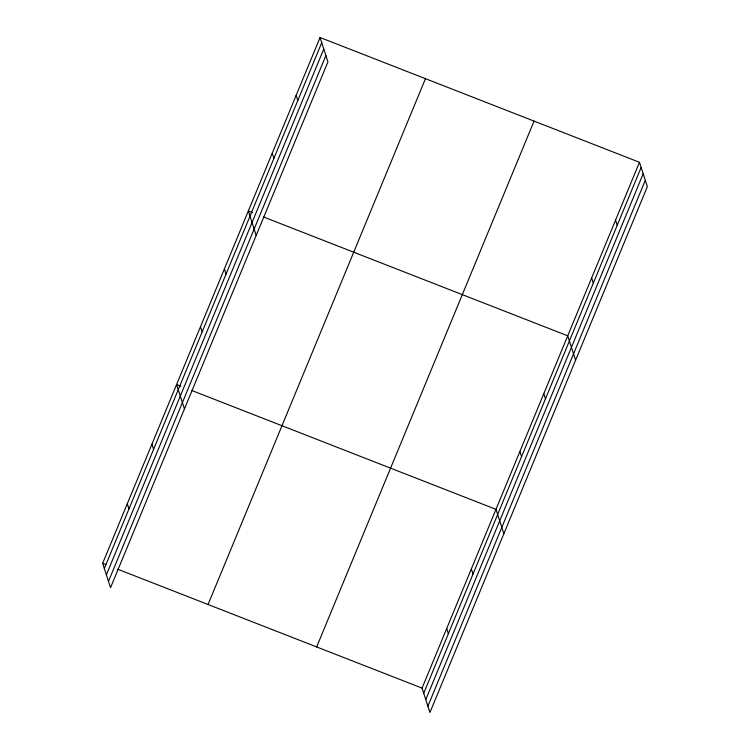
<?xml version="1.0" encoding="UTF-8"?>
<svg xmlns="http://www.w3.org/2000/svg" width="750" height="750" viewBox="0 0 750 750"><rect width="100%" height="100%" fill="white"/><g stroke="black" fill="none" stroke-linecap="round" stroke-linejoin="round"><path stroke-width="1.12" d="M320.062 37.5L327.938 61.884L110.531 587.709L102.656 563.334L320.062 37.5L639.469 162.291L647.344 186.666L429.938 712.5L422.062 688.116L639.469 162.291M104.325 568.5L321.731 42.666M106.378 574.837L323.775 49.003M108.487 581.372L325.884 55.538M208.059 604.509L425.466 78.675M316.659 646.941L534.066 121.106M423.731 693.281L641.138 167.456M425.784 699.628L643.181 173.794M427.894 706.163L645.291 180.328M252.619 212.709L248.316 211.022L256.191 235.406M263.372 216.909L567.722 335.812L575.597 360.197M180.872 386.231L176.578 384.553L184.453 408.928M191.634 390.431L495.984 509.334L503.859 533.719M102.656 563.334L105.881 564.591M117.713 569.212L422.062 688.116M615.553 220.125L617.222 225.291M591.638 277.969L593.306 283.134M543.806 393.656L545.475 398.822M519.9 451.491L521.569 456.656M471.347 568.931L473.016 574.097M296.147 95.344L297.816 100.509M446.7 628.519L448.369 633.694M272.231 153.188L273.9 158.353M224.4 268.866L226.069 274.031M200.484 326.709L202.153 331.875M151.931 444.141L153.6 449.306M127.294 503.738L128.963 508.903"/></g></svg>
